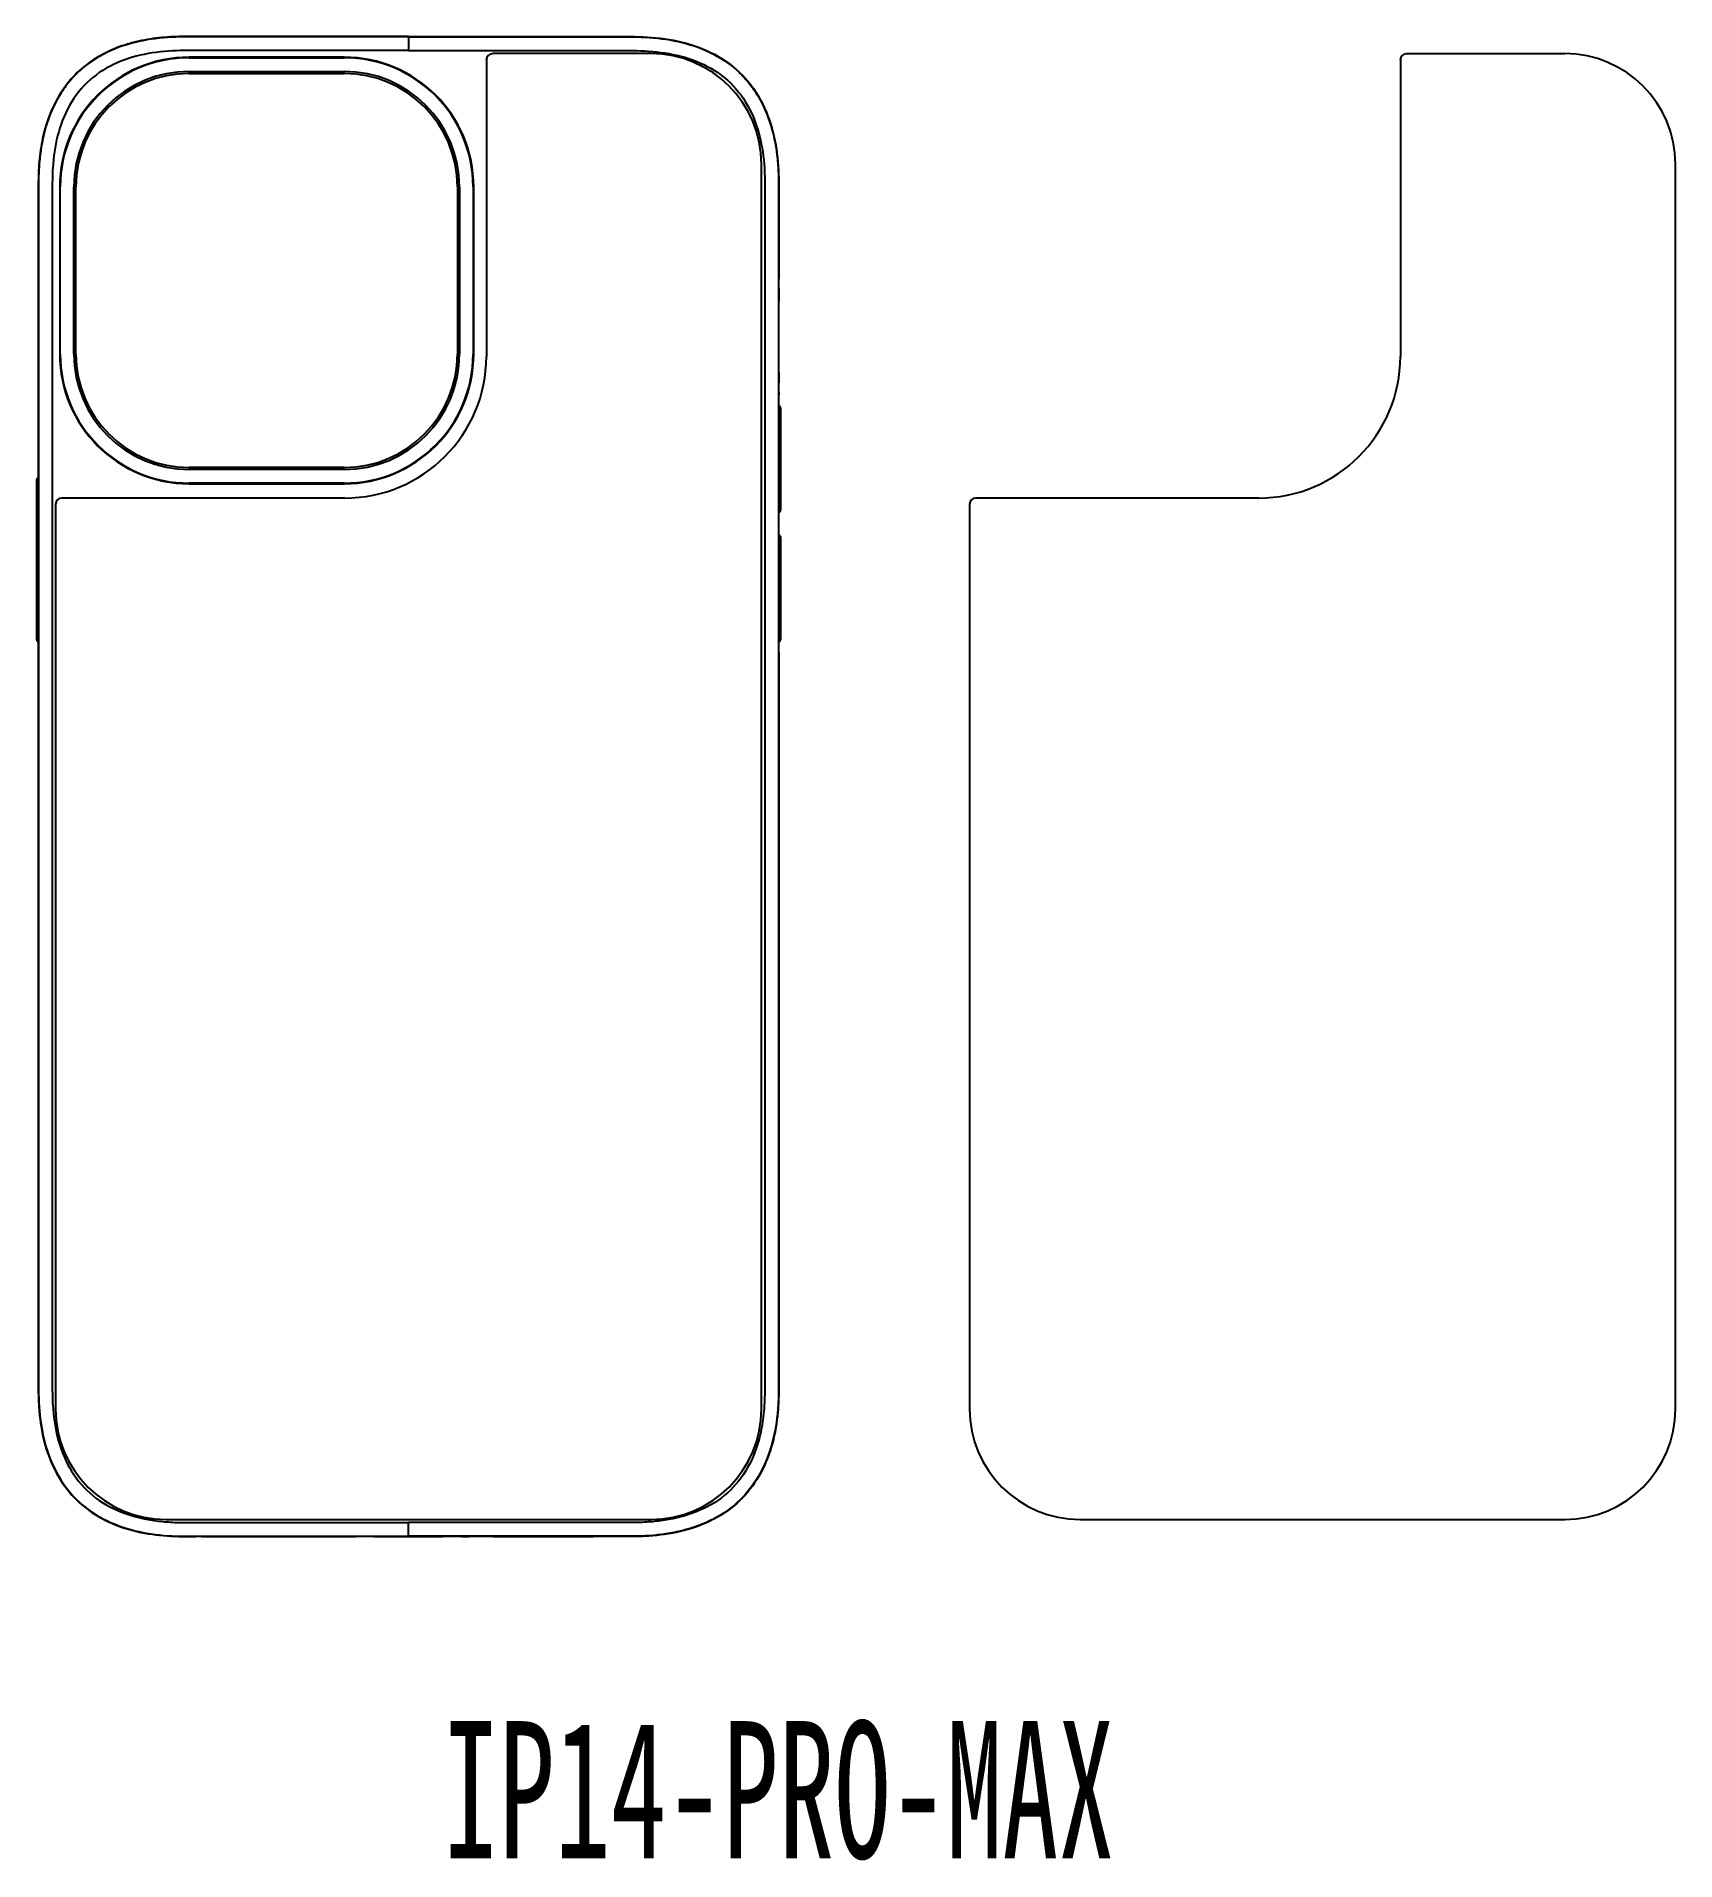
# Model space of a CAD drawing. Header units: millimetres. Extents: x 490 to 670, y 285 to 484.
import ezdxf

# ---------------------------------------------------------------- set-up
doc = ezdxf.new("R2010")
doc.units = ezdxf.units.MM
doc.header["$LTSCALE"] = 65.395
doc.layers.get('0').update_dxf_attribs({"linetype": 'CONTINUOUS'})
doc.styles.get("Standard").update_dxf_attribs({"font": 'txt', "width": 0.6})

msp = doc.modelspace()

# ---------------------------------------------------------------- linework, layer by layer
at = {"color": 7, "linetype": 'Continuous'}
for p, q in [((531.14, 484.21), (531.14, 482.68)), ((507.14, 481.89), (507.14, 481.95)), ((524.09, 481.95), (507.14, 481.95)), ((507.14, 481.89), (524.09, 481.89)), ((524.09, 481.89), (524.09, 481.95)), ((507.14, 480.17), (507.14, 480.4)), ((507.14, 480.4), (524.09, 480.4)), ((507.14, 480.17), (524.09, 480.17)), ((524.09, 480.17), (524.09, 480.4)), ((492.97, 467.78), (492.97, 449.46)), ((493.03, 467.78), (492.97, 467.78)), ((493.03, 449.46), (493.03, 467.78)), ((494.52, 449.46), (494.52, 467.78)), ((494.75, 467.78), (494.52, 467.78)), ((494.75, 449.46), (494.75, 467.78)), ((536.48, 467.78), (536.48, 449.46)), ((536.48, 467.78), (536.71, 467.78)), ((536.71, 467.78), (536.71, 449.46)), ((538.2, 467.78), (538.2, 449.46)), ((538.2, 467.78), (538.26, 467.78)), ((538.26, 449.46), (538.26, 467.78)), ((571.63, 456.52), (571.64, 457.29)), ((571.64, 457.66), (571.64, 457.66)), ((571.64, 457.63), (571.64, 457.63)), ((571.64, 457.29), (571.64, 457.52)), ((571.63, 455.21), (571.63, 456.52)), ((571.63, 447.71), (571.63, 455.21)), ((492.97, 449.46), (493.03, 449.46)), ((494.75, 449.46), (494.52, 449.46)), ((536.48, 449.46), (536.71, 449.46)), ((538.2, 449.46), (538.26, 449.46)), ((571.63, 446.75), (571.63, 447.71)), ((571.63, 445.79), (571.63, 446.75)), ((571.64, 445.43), (571.63, 445.79)), ((571.64, 445.32), (571.64, 445.43)), ((571.64, 445.3), (571.64, 445.32)), ((571.64, 445.27), (571.64, 445.27)), ((571.64, 445.27), (571.64, 445.27)), ((571.64, 445.27), (571.64, 445.13)), ((571.64, 445.13), (571.64, 445.01)), ((571.64, 444.63), (571.64, 445.01)), ((571.64, 444.16), (571.64, 444.63)), ((571.64, 443.83), (571.64, 444.16)), ((571.64, 443.41), (571.64, 443.83)), ((571.64, 442.9), (571.64, 443.41)), ((571.84, 443.59), (571.84, 442.3)), ((571.84, 443), (571.84, 443.59)), ((571.63, 442.3), (571.64, 442.9)), ((571.63, 441.8), (571.63, 442.3)), ((571.63, 441.3), (571.63, 441.8)), ((571.63, 434.71), (571.63, 441.3)), ((571.65, 442.3), (571.84, 442.3)), ((571.65, 441.8), (571.65, 442.3)), ((571.65, 441.3), (571.65, 441.8)), ((571.65, 434.66), (571.65, 441.3)), ((571.84, 442.3), (571.84, 441.8)), ((571.84, 441.8), (571.84, 442.3)), ((571.84, 441.8), (571.84, 441.3)), ((571.84, 441.3), (571.84, 441.8)), ((571.84, 441.3), (571.84, 434.66)), ((571.84, 434.66), (571.84, 441.3)), ((490.63, 437.17), (490.63, 436.37)), ((507.14, 437.07), (507.14, 436.85)), ((524.09, 437.07), (507.14, 437.07)), ((524.09, 437.07), (524.09, 436.85)), ((490.43, 435.71), (490.43, 434.45)), ((490.43, 435.71), (490.43, 435.64)), ((490.43, 435.64), (490.43, 435.11)), ((490.63, 436.37), (490.63, 435.8)), ((490.63, 435.8), (490.63, 435.72)), ((490.63, 435.72), (490.64, 435.15)), ((524.09, 436.85), (507.14, 436.85)), ((507.14, 435.35), (507.14, 435.29)), ((524.09, 435.35), (507.14, 435.35)), ((507.14, 435.29), (524.09, 435.29)), ((524.09, 435.35), (524.09, 435.29)), ((490.62, 434.45), (490.43, 434.45)), ((490.43, 434.45), (490.43, 433.99)), ((490.43, 434.45), (490.43, 433.99)), ((490.43, 433.99), (490.43, 433.5)), ((490.43, 433.99), (490.43, 433.5)), ((490.43, 433.5), (490.43, 420.41)), ((490.43, 433.5), (490.43, 420.41)), ((490.62, 434.45), (490.62, 433.99)), ((490.62, 433.99), (490.62, 433.5)), ((490.62, 433.5), (490.62, 420.41)), ((490.64, 434.45), (490.64, 433.99)), ((490.64, 433.99), (490.64, 433.5)), ((490.64, 433.5), (490.64, 420.41)), ((571.63, 434.66), (571.63, 434.71)), ((571.63, 434.16), (571.63, 434.66)), ((571.63, 427.66), (571.63, 434.16)), ((571.65, 434.16), (571.65, 434.66)), ((571.65, 433.66), (571.65, 434.16)), ((571.65, 433.66), (571.84, 433.66)), ((571.65, 433.21), (571.65, 433.66)), ((571.65, 432.5), (571.65, 433.21)), ((571.84, 434.66), (571.84, 434.16)), ((571.84, 434.16), (571.84, 434.66)), ((571.84, 434.16), (571.84, 433.66)), ((571.84, 433.66), (571.84, 434.16)), ((571.84, 433.66), (571.84, 432.37)), ((571.65, 432.17), (571.65, 432.5)), ((571.84, 432.37), (571.84, 432.49)), ((571.65, 428.59), (571.65, 429.66)), ((571.84, 429.46), (571.84, 428.16)), ((571.84, 428.16), (571.84, 429.46)), ((571.63, 427.13), (571.63, 427.66)), ((571.63, 420.53), (571.63, 427.13)), ((571.65, 428.16), (571.65, 428.59)), ((571.65, 428.16), (571.84, 428.16)), ((571.65, 427.66), (571.65, 428.16)), ((571.65, 427.16), (571.65, 427.66)), ((571.65, 420.53), (571.65, 427.16)), ((571.84, 428.16), (571.84, 427.66)), ((571.84, 427.66), (571.84, 428.16)), ((571.84, 427.66), (571.84, 427.16)), ((571.84, 427.16), (571.84, 427.66)), ((571.84, 427.16), (571.84, 420.53)), ((571.84, 420.53), (571.84, 427.16)), ((490.43, 420.41), (490.43, 419.93)), ((490.43, 420.41), (490.43, 419.93)), ((490.43, 419.93), (490.43, 419.46)), ((490.43, 419.93), (490.43, 419.46)), ((490.62, 419.46), (490.43, 419.46)), ((490.43, 419.46), (490.43, 418.2)), ((490.62, 420.41), (490.62, 419.93)), ((490.62, 419.93), (490.62, 419.46)), ((490.64, 420.41), (490.64, 419.93)), ((490.64, 419.93), (490.64, 419.46)), ((490.64, 419.46), (490.64, 418.86)), ((571.63, 420.03), (571.63, 420.53)), ((571.63, 419.53), (571.63, 420.03)), ((571.65, 420.03), (571.65, 420.53)), ((571.65, 419.53), (571.65, 420.03)), ((571.65, 419.53), (571.84, 419.53)), ((571.84, 420.53), (571.84, 420.03)), ((571.84, 420.03), (571.84, 420.53)), ((571.84, 420.03), (571.84, 419.53)), ((571.84, 419.53), (571.84, 420.03)), ((571.84, 419.53), (571.84, 418.24)), ((490.43, 418.76), (490.43, 418.2)), ((490.63, 417.93), (490.63, 417.6)), ((490.63, 417.6), (490.63, 417.13)), ((490.63, 417.13), (490.63, 416.75)), ((571.64, 418.19), (571.64, 418.24)), ((571.64, 417.62), (571.64, 418.19)), ((571.64, 417.18), (571.64, 417.62)), ((571.64, 416.82), (571.64, 417.18)), ((571.84, 418.35), (571.84, 418.78)), ((571.84, 418.24), (571.84, 418.35)), ((531.14, 320.12), (531.14, 321.64)), ((506.38, 320.11), (506.38, 320.11)), ((506.38, 320.11), (506.82, 320.11)), ((507.29, 320.11), (507.88, 320.11)), ((519.79, 320.11), (520.22, 320.11)), ((521.13, 320.11), (521.8, 320.11)), ((521.8, 320.11), (521.91, 320.11)), ((521.91, 320.11), (521.91, 320.11)), ((521.91, 320.11), (524.52, 320.11)), ((524.52, 320.11), (524.52, 320.11)), ((524.52, 320.11), (524.9, 320.11)), ((524.9, 320.11), (525.33, 320.11)), ((528.14, 320.12), (534.14, 320.12)), ((536.94, 320.11), (537.65, 320.11)), ((537.65, 320.11), (537.75, 320.11)), ((537.75, 320.11), (537.75, 320.11)), ((540.36, 320.11), (537.75, 320.11)), ((540.35, 320.11), (540.36, 320.11)), ((540.36, 320.11), (540.8, 320.11)), ((540.8, 320.11), (541.26, 320.11)), ((541.26, 320.11), (541.84, 320.11)), ((549.25, 320.11), (549.88, 320.11)), ((549.88, 320.11), (550.46, 320.11)), ((550.46, 320.11), (551.24, 320.11)), ((551.24, 320.11), (551.37, 320.11)), ((551.37, 320.11), (551.37, 320.11))]:
    msp.add_line(p, q, dxfattribs=at)
at = {"color": 6, "linetype": 'Continuous'}
for p, q in [((539.65, 481.66), (539.65, 449.22)), ((557.65, 482.34), (540.32, 482.34)), ((569.75, 334.08), (569.75, 470.24)), ((492.52, 433.04), (492.52, 334.08)), ((524.15, 433.72), (493.19, 433.72)), ((504.62, 321.98), (557.65, 321.98))]:
    msp.add_line(p, q, dxfattribs=at)
at = {"color": 2, "linetype": 'Continuous'}
for p, q in [((639.65, 481.66), (639.65, 449.22)), ((640.32, 482.34), (657.65, 482.34)), ((669.75, 334.08), (669.75, 470.24)), ((592.52, 433.04), (592.52, 334.08)), ((624.15, 433.72), (593.19, 433.72)), ((604.62, 321.98), (657.65, 321.98))]:
    msp.add_line(p, q, dxfattribs=at)
at = {"color": 7, "linetype": 'Continuous'}
for points in [[(571.64, 457.52), (571.64, 457.6), (571.64, 457.62)], [(571.64, 445.29), (571.64, 445.29), (571.64, 445.3)]]:
    msp.add_lwpolyline(points, dxfattribs=at)
for centre, radius, start, end in [((507.14, 467.78), 14.17, 90, 180), ((507.14, 467.78), 14.11, 90, 180), ((524.09, 467.78), 14.17, 0, 90), ((524.09, 467.78), 14.11, 0, 90), ((507.14, 467.78), 12.61, 90, 180), ((507.14, 467.78), 12.39, 90, 180), ((524.09, 467.78), 12.61, 0, 90), ((524.09, 467.78), 12.39, 0, 90), ((852.93, 455.22), 281.3, 179.7125, 180.0023), ((507.14, 449.46), 14.17, 180, 270), ((507.14, 449.46), 14.11, 180, 270), ((507.14, 449.46), 12.61, 180, 270), ((507.14, 449.46), 12.39, 180, 270), ((524.09, 449.46), 14.17, 270, 360), ((524.09, 449.46), 14.11, 270, 360), ((524.09, 449.46), 12.61, 270, 360), ((524.09, 449.46), 12.39, 270, 360), ((835.61, 447.66), 263.98, 180.0434, 180.2889), ((742.82, 447.16), 171.2, 180.2768, 180.4762), ((571.64, 443.59), 0.2, 0.0221, 87.001), ((490.63, 435.71), 0.2, 93, 179.9992), ((1013.13, 433.66), 441.29, 180, 180.153), ((571.64, 432.37), 0.2, 273, 0.0001), ((571.64, 429.46), 0.2, 0.0219, 87.001), ((490.63, 418.2), 0.2, 180.0205, 267.0009), ((50.31, 419.46), 440.32, 359.8012, 359.9215), ((571.64, 418.24), 0.2, 273, 0.0001), ((506.71, 508.98), 188.88, 270.0342, 270.1774), ((508.68, 63.66), 256.45, 90.04, 90.1792), ((528.16, -138.13), 458.25, 90.1024, 90.3534), ((534.13, -134.9), 455.02, 89.6461, 89.8993)]:
    msp.add_arc(centre, radius, start, end, dxfattribs=at)
at = {"color": 6, "linetype": 'Continuous'}
for centre, radius, start, end in [((540.32, 481.66), 0.675, 90, 180), ((557.65, 470.24), 12.1, 0, 90), ((524.15, 449.22), 15.5, 270, 360), ((493.19, 433.04), 0.675, 90, 180), ((504.62, 334.08), 12.1, 180, 270), ((557.65, 334.08), 12.1, 270, 360)]:
    msp.add_arc(centre, radius, start, end, dxfattribs=at)
at = {"color": 2, "linetype": 'Continuous'}
for centre, radius, start, end in [((640.32, 481.66), 0.675, 90, 180), ((657.65, 470.24), 12.1, 0, 90), ((624.15, 449.22), 15.5, 270, 360), ((593.19, 433.04), 0.675, 90, 180), ((604.62, 334.08), 12.1, 180, 270), ((657.65, 334.08), 12.1, 270, 360)]:
    msp.add_arc(centre, radius, start, end, dxfattribs=at)
at = {"color": 7, "linetype": 'Continuous'}
for points, knots in [([(531.14, 484.21), (529.44, 484.21), (526.05, 484.21), (520.97, 484.21), (516.73, 484.21), (513.34, 484.21), (510.79, 484.21), (508.25, 484.2), (505.71, 484.23), (503.17, 484.03), (500.67, 483.53), (498.27, 482.65), (496.06, 481.36), (494.16, 479.64), (492.69, 477.54), (491.63, 475.22), (490.98, 472.75), (490.71, 470.64), (490.63, 468.95), (490.62, 467.25), (490.63, 465.14), (490.63, 461.75), (490.63, 457.51), (490.63, 452.42), (490.63, 445.64), (490.63, 440.56), (490.63, 437.17)], [0, 0, 0, 0, 0.062498, 0.124996, 0.187493, 0.218742, 0.249991, 0.28124, 0.312488, 0.343727, 0.374961, 0.406226, 0.437537, 0.468791, 0.500008, 0.531279, 0.562527, 0.593765, 0.609389, 0.625013, 0.656262, 0.687511, 0.750009, 0.812507, 0.875004, 1, 1, 1, 1]), ([(531.14, 484.18), (528.71, 484.18), (523.86, 484.18), (517.8, 484.18), (512.95, 484.18), (509.92, 484.17), (507.5, 484.18), (505.08, 484.18), (502.05, 483.87), (498.55, 482.84), (495.92, 481.25), (494.18, 479.55), (492.74, 477.61), (491.46, 474.83), (490.85, 471.85), (490.66, 469.43), (490.65, 467.62), (490.66, 465.8), (490.66, 463.37), (490.66, 460.34), (490.66, 456.71), (490.66, 451.86), (490.66, 445.8), (490.66, 438.52), (490.66, 431.25), (490.66, 423.98), (490.66, 414.28), (490.66, 402.16), (490.66, 390.03), (490.66, 380.34), (490.66, 373.06), (490.66, 365.79), (490.66, 358.52), (490.66, 352.46), (490.66, 347.61), (490.66, 343.97), (490.66, 340.94), (490.66, 338.51), (490.65, 336.7), (490.66, 334.88), (490.86, 332.47), (491.46, 329.48), (492.98, 326.15), (495.4, 323.37), (498.55, 321.48), (502.05, 320.43), (505.08, 320.13), (507.5, 320.14), (509.92, 320.14), (512.95, 320.14), (517.8, 320.14), (523.86, 320.14), (528.71, 320.14), (531.14, 320.14)], [0, 0, 0, 0, 0.031268, 0.062536, 0.078169, 0.093803, 0.101621, 0.109433, 0.125032, 0.140621, 0.156221, 0.164022, 0.171818, 0.187405, 0.202996, 0.210803, 0.218613, 0.22643, 0.234247, 0.249881, 0.265515, 0.281149, 0.312417, 0.343685, 0.374952, 0.40622, 0.437488, 0.500023, 0.562559, 0.593827, 0.625095, 0.656362, 0.68763, 0.718898, 0.734532, 0.750166, 0.765799, 0.773617, 0.781433, 0.789244, 0.797051, 0.812641, 0.828239, 0.84381, 0.859374, 0.874969, 0.890567, 0.89838, 0.906197, 0.921831, 0.937464, 0.968732, 1, 1, 1, 1]), ([(531.14, 484.21), (533.67, 484.21), (538.74, 484.21), (545.09, 484.2), (550.16, 484.21), (553.96, 484.2), (557.77, 484.23), (561.55, 483.62), (565.11, 482.2), (568.14, 479.79), (570.21, 476.53), (571.34, 472.87), (571.65, 469.7), (571.64, 467.17), (571.64, 465.26), (571.64, 463.36), (571.64, 460.83), (571.64, 458.92), (571.64, 457.66)], [0, 0, 0, 0, 0.125063, 0.250127, 0.312659, 0.37519, 0.437704, 0.500158, 0.562645, 0.625095, 0.68746, 0.749937, 0.812406, 0.843671, 0.874936, 0.906202, 0.937468, 1, 1, 1, 1]), ([(531.14, 484.18), (533.56, 484.18), (538.41, 484.18), (544.47, 484.18), (549.32, 484.18), (552.35, 484.17), (554.77, 484.18), (557.19, 484.18), (560.22, 483.87), (563.72, 482.84), (566.35, 481.25), (568.09, 479.55), (569.54, 477.61), (570.81, 474.83), (571.42, 471.85), (571.61, 469.43), (571.62, 467.62), (571.61, 465.8), (571.61, 463.37), (571.61, 460.34), (571.61, 456.71), (571.61, 451.86), (571.61, 445.8), (571.61, 438.52), (571.61, 431.25), (571.61, 423.98), (571.61, 414.28), (571.61, 402.16), (571.61, 390.03), (571.61, 380.34), (571.61, 373.06), (571.61, 365.79), (571.61, 358.52), (571.61, 352.46), (571.61, 347.61), (571.61, 343.97), (571.61, 340.94), (571.61, 338.51), (571.62, 336.7), (571.61, 334.88), (571.41, 332.47), (570.81, 329.48), (569.29, 326.15), (566.87, 323.37), (563.72, 321.48), (560.22, 320.43), (557.19, 320.13), (554.77, 320.14), (552.35, 320.14), (549.32, 320.14), (544.47, 320.14), (538.41, 320.14), (533.56, 320.14), (531.14, 320.14)], [0, 0, 0, 0, 0.031268, 0.062536, 0.078169, 0.093803, 0.101621, 0.109433, 0.125032, 0.140621, 0.156221, 0.164022, 0.171818, 0.187405, 0.202996, 0.210803, 0.218613, 0.22643, 0.234247, 0.249881, 0.265515, 0.281149, 0.312417, 0.343685, 0.374952, 0.40622, 0.437488, 0.500023, 0.562559, 0.593827, 0.625095, 0.656362, 0.68763, 0.718898, 0.734532, 0.750166, 0.765799, 0.773617, 0.781433, 0.789244, 0.797051, 0.812641, 0.828239, 0.84381, 0.859374, 0.874969, 0.890567, 0.89838, 0.906197, 0.921831, 0.937464, 0.968732, 1, 1, 1, 1]), ([(531.14, 482.68), (528.76, 482.68), (524.01, 482.68), (518.07, 482.68), (513.32, 482.67), (510.35, 482.68), (507.98, 482.67), (505.61, 482.69), (502.64, 482.46), (499.19, 481.49), (496.11, 479.6), (493.88, 476.75), (492.61, 473.39), (492.2, 470.43), (492.15, 468.06), (492.16, 465.69), (492.16, 462.72), (492.16, 457.97), (492.16, 452.03), (492.16, 444.9), (492.16, 437.78), (492.16, 430.66), (492.16, 423.53), (492.16, 414.03), (492.16, 402.16), (492.16, 390.28), (492.16, 380.78), (492.16, 373.66), (492.16, 366.53), (492.16, 359.41), (492.16, 352.28), (492.16, 346.35), (492.16, 341.6), (492.16, 338.63), (492.15, 336.25), (492.2, 333.88), (492.61, 330.93), (493.87, 327.56), (496.11, 324.71), (499.19, 322.83), (502.06, 322.01), (504.42, 321.71), (506.2, 321.62), (507.98, 321.64), (510.35, 321.64), (513.32, 321.64), (518.07, 321.64), (524.01, 321.64), (528.76, 321.64), (531.14, 321.64)], [0, 0, 0, 0, 0.031265, 0.06253, 0.078162, 0.093794, 0.10161, 0.109427, 0.125042, 0.140639, 0.156214, 0.171778, 0.187368, 0.202978, 0.210793, 0.218609, 0.234241, 0.249874, 0.281139, 0.312403, 0.343668, 0.374933, 0.406198, 0.437462, 0.499992, 0.562521, 0.593786, 0.625051, 0.656316, 0.68758, 0.718845, 0.75011, 0.765742, 0.781375, 0.789191, 0.797006, 0.812617, 0.828207, 0.843774, 0.859349, 0.874945, 0.882759, 0.890573, 0.89839, 0.906206, 0.921838, 0.93747, 0.968735, 1, 1, 1, 1]), ([(531.14, 482.68), (533.51, 482.68), (538.26, 482.68), (544.2, 482.68), (548.95, 482.67), (551.92, 482.68), (554.29, 482.67), (556.66, 482.69), (559.63, 482.46), (563.08, 481.49), (566.16, 479.6), (568.4, 476.75), (569.66, 473.39), (570.08, 470.43), (570.12, 468.06), (570.11, 465.69), (570.12, 462.72), (570.11, 457.97), (570.11, 452.03), (570.11, 444.9), (570.11, 437.78), (570.11, 430.66), (570.11, 423.53), (570.11, 414.03), (570.11, 402.16), (570.11, 390.28), (570.11, 380.78), (570.11, 373.66), (570.11, 366.53), (570.11, 359.41), (570.11, 352.28), (570.11, 346.35), (570.12, 341.6), (570.11, 338.63), (570.12, 336.25), (570.07, 333.88), (569.66, 330.93), (568.4, 327.56), (566.16, 324.71), (563.08, 322.83), (560.21, 322.01), (557.85, 321.71), (556.07, 321.62), (554.29, 321.64), (551.92, 321.64), (548.95, 321.64), (544.2, 321.64), (538.26, 321.64), (533.51, 321.64), (531.14, 321.64)], [0, 0, 0, 0, 0.031265, 0.06253, 0.078162, 0.093794, 0.10161, 0.109427, 0.125042, 0.140639, 0.156214, 0.171778, 0.187368, 0.202978, 0.210793, 0.218609, 0.234241, 0.249874, 0.281139, 0.312403, 0.343668, 0.374933, 0.406198, 0.437462, 0.499992, 0.562521, 0.593786, 0.625051, 0.656316, 0.68758, 0.718845, 0.75011, 0.765742, 0.781375, 0.789191, 0.797006, 0.812617, 0.828207, 0.843774, 0.859349, 0.874945, 0.882759, 0.890573, 0.89839, 0.906206, 0.921838, 0.93747, 0.968735, 1, 1, 1, 1]), ([(571.63, 456.63), (571.63, 456.75), (571.63, 457.08), (571.64, 457.41), (571.64, 457.62)], [0, 0, 0, 0, 0.361434, 1, 1, 1, 1]), ([(571.64, 457.62), (571.64, 457.63), (571.64, 457.64), (571.64, 457.65), (571.64, 457.66)], [0, 0, 0, 0, 0.744579, 1, 1, 1, 1]), ([(571.64, 445.31), (571.64, 445.33), (571.64, 445.47), (571.64, 445.61), (571.63, 445.73)], [0, 0, 0, 0, 0.151297, 1, 1, 1, 1]), ([(571.64, 445.27), (571.64, 445.27), (571.64, 445.29), (571.64, 445.3), (571.64, 445.31)], [0, 0, 0, 0, 0.252373, 1, 1, 1, 1]), ([(571.84, 442.3), (571.84, 442.36), (571.84, 442.6), (571.84, 442.83), (571.84, 443)], [0, 0, 0, 0, 0.263357, 1, 1, 1, 1]), ([(490.43, 435.11), (490.43, 435.06), (490.43, 434.84), (490.43, 434.62), (490.43, 434.45)], [0, 0, 0, 0, 0.233149, 1, 1, 1, 1]), ([(490.43, 419.46), (490.43, 419.4), (490.43, 419.17), (490.43, 418.93), (490.43, 418.76)], [0, 0, 0, 0, 0.263997, 1, 1, 1, 1]), ([(571.84, 418.78), (571.84, 418.84), (571.84, 419.09), (571.84, 419.34), (571.84, 419.53)], [0, 0, 0, 0, 0.228237, 1, 1, 1, 1]), ([(571.64, 418.24), (571.64, 418.28), (571.64, 418.49), (571.64, 418.69), (571.64, 418.84)], [0, 0, 0, 0, 0.24058, 1, 1, 1, 1]), ([(490.63, 416.75), (490.63, 412.33), (490.63, 403.47), (490.63, 390.2), (490.63, 379.13), (490.63, 370.28), (490.63, 363.64), (490.63, 357.01), (490.63, 350.37), (490.63, 344.84), (490.63, 340.41), (490.63, 337.64), (490.62, 335.43), (490.74, 333.22), (491.17, 330.48), (492.32, 327.34), (494.18, 324.54), (496.77, 322.4), (500.81, 320.53), (504.18, 320.13), (506.38, 320.11)], [0, 0, 0, 0, 0.125044, 0.250087, 0.375131, 0.437652, 0.500174, 0.562696, 0.625218, 0.687739, 0.719, 0.750261, 0.765891, 0.781521, 0.812754, 0.844004, 0.875284, 0.906473, 0.937721, 1, 1, 1, 1]), ([(571.64, 416.82), (571.64, 412.2), (571.64, 402.97), (571.64, 391.43), (571.64, 382.19), (571.64, 375.27), (571.64, 368.34), (571.64, 361.42), (571.64, 354.49), (571.64, 348.72), (571.64, 344.1), (571.64, 340.64), (571.64, 337.76), (571.65, 335.45), (571.53, 333.14), (571.06, 330.28), (569.81, 327.02), (567.76, 324.17), (564.95, 322.07), (561.72, 320.76), (558.87, 320.25), (556.56, 320.1), (554.25, 320.11), (552.52, 320.11), (551.37, 320.11)], [0, 0, 0, 0, 0.125021, 0.250041, 0.312552, 0.375062, 0.437572, 0.500083, 0.562593, 0.625103, 0.656358, 0.687613, 0.718869, 0.734496, 0.750122, 0.781346, 0.812589, 0.843846, 0.875022, 0.906269, 0.937491, 0.953118, 0.968745, 1, 1, 1, 1]), ([(520.22, 320.11), (520.3, 320.11), (520.6, 320.11), (520.9, 320.11), (521.13, 320.11)], [0, 0, 0, 0, 0.269533, 1, 1, 1, 1])]:
    msp.add_open_spline(points, degree=3, knots=knots, dxfattribs=at)
for points in [[(490.64, 435.15), (490.64, 434.92), (490.64, 434.69), (490.64, 434.45)], [(571.64, 418.84), (571.63, 419.07), (571.63, 419.3), (571.63, 419.53)], [(508.5, 320.11), (512.26, 320.11), (516.03, 320.11), (519.79, 320.11)], [(527.34, 320.12), (527.6, 320.12), (527.87, 320.12), (528.14, 320.12)], [(534.14, 320.12), (534.4, 320.12), (534.66, 320.12), (534.93, 320.12)], [(541.84, 320.11), (542.05, 320.11), (542.26, 320.11), (542.47, 320.11)], [(542.47, 320.11), (544.73, 320.11), (546.99, 320.11), (549.25, 320.11)]]:
    msp.add_open_spline(points, degree=3, dxfattribs=at)

# ---------------------------------------------------------------- texts
at = {"color": 3, "insert": (534.88, 299.91), "char_height": 15, "attachment_point": 1}
msp.add_mtext_dynamic_manual_height_columns('{\\fFangSong|b0|i0|c0|p49;IP14-PRO-MAX}', width=125.5297, gutter_width=1, heights=[0], dxfattribs=at)

doc.saveas('drawing.dxf')
